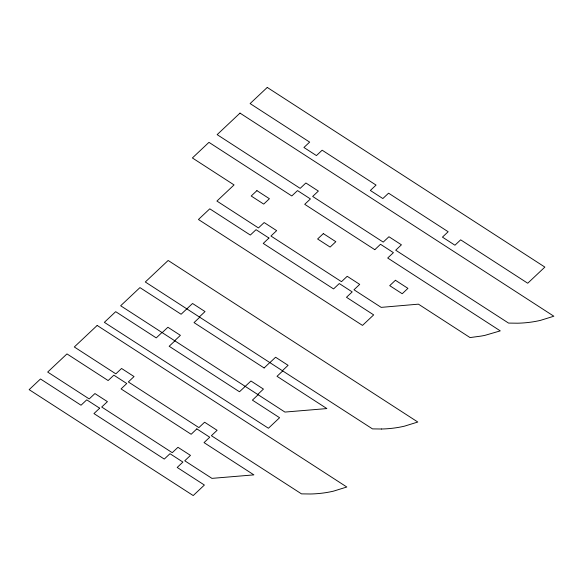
<?xml version="1.0" encoding="UTF-8"?>
<svg xmlns="http://www.w3.org/2000/svg" width="583" height="583" viewBox="0 0 583 583"><rect width="100%" height="100%" fill="white"/><g stroke="black" fill="none" stroke-linecap="round" stroke-linejoin="round"><path stroke-width="0.87" d="M374.818 249.692L380.495 244.277L393.408 252.643L387.695 258.021L500.272 330.874L485.012 335.334A91.655 65.26 16.4 0 1 480.837 336.121L470.044 337.572L418.434 304.158L381.187 307.372L353.99 289.773L359.704 284.387L347.206 276.298L341.492 281.684L270.942 236.028L276.655 230.642L264.15 222.553L258.437 227.938L216.92 201.069L234.06 184.92L192.39 157.957L208.962 142.347L291.799 195.961L297.512 190.583L310.433 198.941L304.72 204.32L374.782 249.662M264.135 367.975L269.805 362.568M174.871 340.88L169.165 346.266L239.482 391.769L250.945 380.998L263.443 389.087L257.73 394.472M161.957 332.521L156.244 337.9L115.689 311.665L104.357 322.341L268.42 428.25L279.592 417.727L252.403 400.135L258.109 394.749M162.183 332.638L167.897 327.252L180.395 335.342L174.681 340.727M199.32 316.955L205.034 311.57L192.543 303.488L181.116 314.252L139.942 287.601L120.659 305.762L284.927 412.072L326.866 408.574L277.012 376.312L282.726 370.926L145.305 281.997L168.159 260.47L417.8 422.026L404.515 426.151A98.206 69.924 16.4 0 1 381.61 429.008M199.743 317.225L194.03 322.61L264.092 367.953M269.878 362.619L275.591 357.233L288.089 365.322L282.376 370.701L372.493 428.891L381.61 429.008M196.835 428.869L191.158 434.277L121.06 388.912L126.773 383.527L113.853 375.168L108.139 380.553L66.965 353.903L47.682 372.063L89.206 398.932L94.92 393.554L107.418 401.643L101.704 407.021L172.255 452.685L177.968 447.299L190.473 455.389L184.76 460.774L211.95 478.373L253.889 474.875L204.035 442.614L209.749 437.228L196.835 428.869M268.952 238.039L263.246 243.424L333.563 288.928L339.277 283.549L352.198 291.908L346.484 297.286L373.674 314.886L362.502 325.409L198.439 219.499L209.778 208.816L250.326 235.058L256.039 229.68L268.952 238.039M99.671 408.195L93.958 413.58L164.275 459.083L169.988 453.705L182.909 462.064L177.196 467.449L204.385 485.041L193.213 495.565L29.15 389.655L40.489 378.979L81.037 405.221L86.75 399.836L99.671 408.195M239.999 113.109L217.146 134.637L300.165 188.367L305.878 182.982L318.376 191.071L312.663 196.449L383.22 242.113L388.934 236.734L401.425 244.816L395.711 250.202L508.544 323.084L517.66 323.201A98.206 69.924 16.4 0 0 540.565 320.344L553.85 316.219L239.999 113.109M267.254 87.435L250.114 103.577L309.646 142.106L303.932 147.492L316.431 155.581L322.144 150.195L376.057 185.088L370.343 190.466L382.849 198.555L388.562 193.177L448.159 231.743L442.446 237.128L454.944 245.217L460.657 239.832L527.724 283.236L544.865 267.087L267.254 87.435M97.172 325.452L74.311 346.98L115.842 373.856L121.556 368.471L134.046 376.56L128.333 381.945L198.89 427.601L204.604 422.223L217.102 430.305L211.389 435.69L301.506 493.874L310.622 493.99A98.206 69.924 16.4 0 0 333.527 491.141L346.812 487.009L97.172 325.452M256.914 190.634L251.2 196.012L263.705 204.101L269.419 198.723L256.914 190.634M323.325 233.608L317.611 238.994L330.116 247.083L335.83 241.697L323.325 233.608M395.427 280.27L389.714 285.648L402.212 293.745L407.925 288.359L395.427 280.27"/></g></svg>
